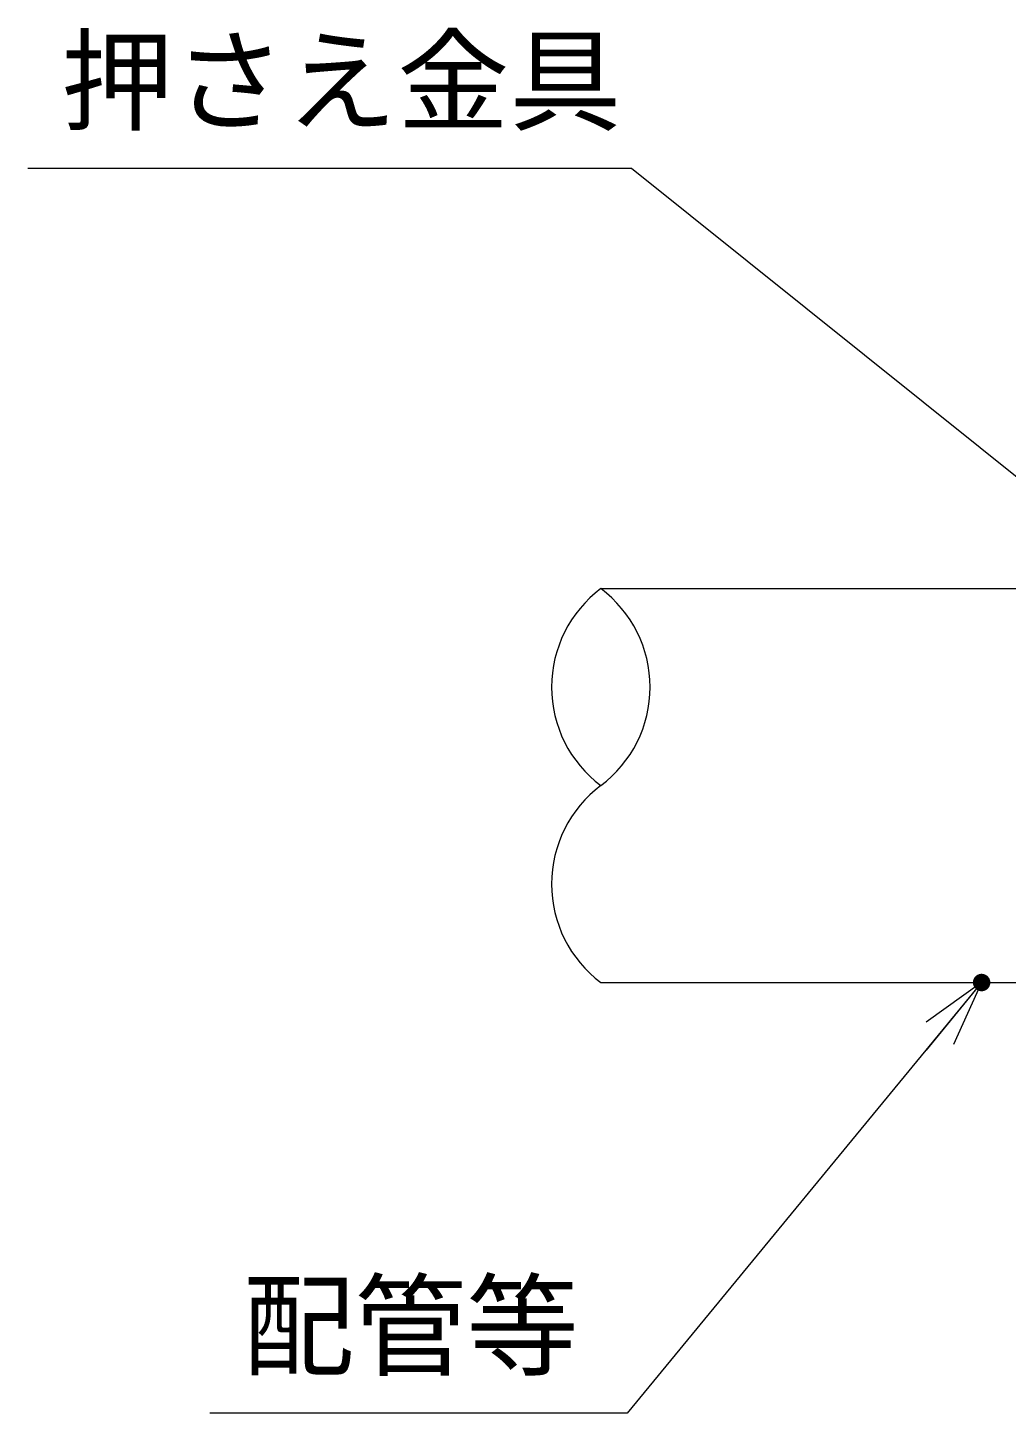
# Model space of a CAD drawing. Extents: x 443 to 1217, y -1921 to -677.
# Drawn here: x 492.43 to 522.27, y -1584.04 to -1541.87 of the extents above; entities that cross this region are included whole.
import ezdxf
from ezdxf.enums import TextEntityAlignment as Align

# ---------------------------------------------------------------- set-up
doc = ezdxf.new("R2010")
doc.units = 0
doc.header["$MEASUREMENT"] = 0
doc.layers.get('0').update_dxf_attribs({"linetype": 'CONTINUOUS'})
doc.layers.add('10', color=7, linetype='CONTINUOUS')
doc.layers.add('5', color=7, linetype='CONTINUOUS')
doc.styles.add('ｽﾀｲﾙ2', font='MS PGothic.ttf')

msp = doc.modelspace()

# ---------------------------------------------------------------- linework, layer by layer
at = {"color": 7, "linetype": 'Continuous'}
for p, q in [((510.8, -1546.157), (492.431, -1546.157)), ((524.893, -1557.454), (510.8, -1546.157)), ((521.457, -1570.931), (510.675, -1584.041)), ((510.675, -1584.041), (497.975, -1584.041))]:
    msp.add_line(p, q, dxfattribs=at)
at = {"color": 0}
for q in [(519.765, -1572.988), (519.774, -1572.134), (520.601, -1572.814)]:
    msp.add_line((521.457, -1570.931), q, dxfattribs=at)
at = {"color": 0, "const_width": 0.266}
msp.add_lwpolyline([(521.588, -1570.953, 1), (521.326, -1570.909, 1), (521.588, -1570.953)], format="xyb", dxfattribs=at)
at = {"layer": '5', "color": 3, "linetype": 'Continuous'}
for p, q in [((509.871, -1558.943), (524.872, -1558.943)), ((509.871, -1570.931), (524.656, -1570.931))]:
    msp.add_line(p, q, dxfattribs=at)
for centre, start, end in [((512.119, -1561.94), 126.8699, 233.1301), ((507.623, -1561.94), 306.8699, 53.1301), ((512.119, -1567.934), 126.8699, 233.1301)]:
    msp.add_arc(centre, 3.746, start, end, dxfattribs=at)

# ---------------------------------------------------------------- texts
at = {"layer": '10', "linetype": 'Continuous', "style": 'ｽﾀｲﾙ2'}
for tag, p in [('押さえ金具', (493.446, -1545.491)), ('配管等', (498.961, -1583.375))]:
    msp.add_attdef(tag, text='', height=2.5, dxfattribs=at).set_placement(p, align=Align.BOTTOM_LEFT)

doc.saveas('drawing.dxf')
